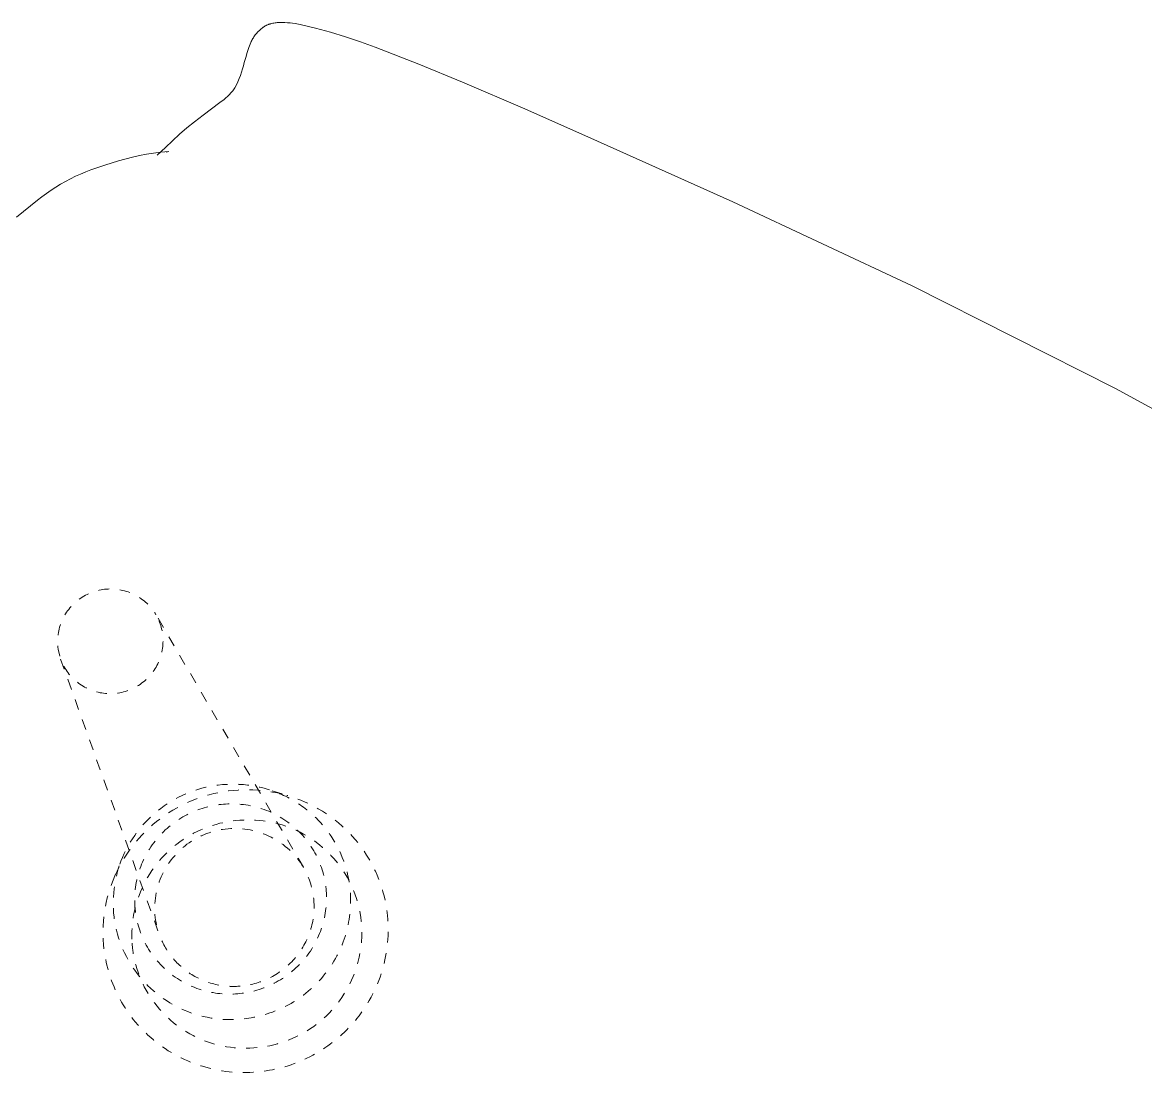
# Model space of a CAD drawing. Header units: millimetres. Extents: x 0 to 57242, y -59538 to 11130.
# Drawn here: x 24410.2 to 24620.3, y -22778.4 to -22582 of the extents above; entities that cross this region are included whole.
import ezdxf

# ---------------------------------------------------------------- set-up
doc = ezdxf.new("R2010")
doc.units = ezdxf.units.MM
doc.linetypes.add('IMPORT-Hidden', pattern=[4, 2, -2])
doc.layers.add('A-DETL-GENF', color=92, linetype='Continuous', lineweight=9)
doc.layers.add('G-IMPT', color=8, linetype='Continuous', lineweight=9)

# ---------------------------------------------------------------- blocks, each defined once
blk = doc.blocks.new('Rockworth_Furniture_GENIE LOUNGE CHAIR - 71-GEN01-CXX-932428-Level 0')
at = {"layer": 'G-IMPT', "flags": 128}
for points in [[(-284.43, -208.97), (-285.4, -209.1), (-286.37, -209.2), (-287.34, -209.27), (-288.32, -209.3), (-288.53, -209.3), (-288.74, -209.29), (-288.95, -209.27), (-289.16, -209.25), (-289.36, -209.22), (-289.57, -209.19), (-289.78, -209.15), (-289.98, -209.1), (-290.18, -209.04), (-290.38, -208.98), (-290.58, -208.91), (-291.22, -208.65), (-291.86, -208.31), (-291.93, -208.27), (-292.02, -208.2), (-292.13, -208.12), (-292.25, -208.03), (-292.38, -207.92), (-292.45, -207.86), (-292.52, -207.8), (-292.59, -207.74), (-292.66, -207.67), (-292.73, -207.6), (-292.8, -207.52), (-292.86, -207.45), (-292.92, -207.38), (-292.98, -207.31), (-293.04, -207.24), (-293.16, -207.08), (-293.27, -206.92), (-293.38, -206.75), (-293.49, -206.57), (-293.6, -206.39), (-293.7, -206.21), (-293.81, -205.98), (-293.92, -205.75), (-294.02, -205.54), (-294.11, -205.33), (-294.2, -205.11), (-294.28, -204.89), (-294.44, -204.44), (-294.58, -203.99), (-294.72, -203.52), (-294.85, -203.05), (-295.07, -202.1), (-295.55, -199.21), (-295.94, -196.31), (-296.25, -193.39), (-296.48, -190.47), (-296.62, -187.54), (-296.88, -178.76), (-296.96, -169.98), (-296.91, -157.29), (-296.72, -142.41), (-296.14, -114.68), (-294.75, -77.66), (-291.95, -35.11), (-289.83, -12.92)], [(-262.09, -217.2), (-264.05, -216.31), (-265.71, -215.6), (-267.34, -214.86), (-268.95, -214.07), (-270.55, -213.23), (-272.35, -212.22), (-275.73, -210.23), (-276.59, -209.76), (-276.98, -209.56), (-277.36, -209.38), (-278.68, -208.89), (-279.37, -208.75), (-280, -208.7), (-280.64, -208.67), (-281.27, -208.67), (-281.91, -208.69), (-282.54, -208.73), (-283.18, -208.79), (-283.81, -208.87), (-284.43, -208.97)], [(-241.16, -236.86), (-245.59, -234.49), (-246.52, -234), (-247.43, -233.47), (-248.32, -232.92), (-249.19, -232.33), (-250.05, -231.72), (-250.88, -231.08), (-251.69, -230.42), (-252.49, -229.73), (-253.25, -229.01), (-254, -228.27), (-254.72, -227.51), (-256.53, -225.49), (-258.28, -223.41), (-259.97, -221.28), (-260.74, -220.21), (-261.48, -219.11), (-262.18, -217.98), (-262.84, -216.83)]]:
    blk.add_lwpolyline(points, dxfattribs=at)
at = {"layer": 'G-IMPT', "linetype": 'IMPORT-Hidden', "flags": 128}
for points in [[(-134.93, -171.79), (-134.04, -171.79), (-133.16, -171.75), (-132.29, -171.69), (-131.41, -171.6), (-130.54, -171.48), (-129.67, -171.33), (-128.81, -171.15), (-127.95, -170.95), (-127.1, -170.71), (-126.26, -170.45), (-125.43, -170.16), (-124.61, -169.84), (-123.8, -169.49), (-123, -169.12), (-122.22, -168.72), (-121.45, -168.29), (-119.38, -166.97), (-118.91, -166.63), (-118.43, -166.27), (-117.97, -165.9), (-117.51, -165.51), (-117.05, -165.11), (-116.6, -164.7), (-116.15, -164.27), (-115.72, -163.83), (-115.29, -163.38), (-114.87, -162.91), (-114.45, -162.43), (-114.05, -161.94), (-113.65, -161.43), (-113.27, -160.91), (-112.9, -160.38), (-112.54, -159.83), (-112.19, -159.27), (-111.85, -158.71), (-111.53, -158.13), (-111.21, -157.54), (-110.92, -156.94), (-110.64, -156.33), (-110.37, -155.71), (-110.12, -155.08), (-109.88, -154.45), (-109.66, -153.8), (-109.46, -153.15), (-109.27, -152.5), (-109.1, -151.84), (-108.94, -151.17), (-108.81, -150.5), (-108.69, -149.82), (-108.59, -149.14), (-108.5, -148.46), (-108.44, -147.78), (-108.39, -147.1), (-108.36, -146.41), (-108.35, -145.73), (-108.35, -145.05), (-108.38, -144.37), (-108.42, -143.69), (-108.47, -143.01), (-108.55, -142.34), (-108.64, -141.67), (-108.74, -141.01), (-108.87, -140.35), (-109.01, -139.7), (-109.16, -139.06), (-109.33, -138.42), (-109.51, -137.79), (-109.71, -137.17), (-109.92, -136.56), (-110.15, -135.95), (-110.39, -135.36), (-110.64, -134.77), (-110.9, -134.2), (-111.17, -133.63), (-111.46, -133.08), (-111.75, -132.54), (-112.06, -132), (-112.37, -131.48), (-112.7, -130.97), (-113.03, -130.47), (-113.37, -129.99), (-113.72, -129.51), (-114.09, -129.04), (-114.46, -128.56), (-114.85, -128.1), (-115.26, -127.64), (-115.68, -127.18), (-116.11, -126.73), (-116.56, -126.29), (-117.02, -125.85), (-117.49, -125.43), (-117.98, -125.01), (-118.48, -124.6), (-118.99, -124.2), (-119.52, -123.81), (-120.06, -123.43), (-120.61, -123.06), (-121.17, -122.71), (-121.74, -122.36), (-122.33, -122.03), (-122.92, -121.71), (-123.53, -121.41), (-124.14, -121.12), (-124.76, -120.84), (-125.39, -120.59), (-126.03, -120.34), (-126.68, -120.11), (-127.33, -119.9), (-127.99, -119.7), (-128.66, -119.53), (-129.33, -119.36), (-130, -119.22), (-130.68, -119.09), (-131.36, -118.98), (-132.05, -118.89), (-132.73, -118.82), (-133.41, -118.76), (-134.1, -118.72), (-134.78, -118.7), (-135.47, -118.69), (-136.15, -118.71), (-136.83, -118.74), (-137.5, -118.79), (-138.18, -118.85), (-138.84, -118.94), (-139.5, -119.03), (-140.16, -119.15), (-140.81, -119.28), (-141.45, -119.42), (-142.09, -119.59), (-142.72, -119.76), (-143.34, -119.95), (-143.95, -120.16), (-144.55, -120.37), (-145.14, -120.6), (-145.73, -120.85), (-146.3, -121.1), (-146.86, -121.37), (-147.41, -121.64), (-147.95, -121.93), (-148.48, -122.23), (-149, -122.54), (-149.51, -122.86), (-150, -123.18), (-150.48, -123.51), (-151.12, -123.98), (-151.75, -124.47), (-152.36, -124.98), (-152.97, -125.52), (-153.57, -126.08), (-154.16, -126.67), (-154.73, -127.28), (-155.29, -127.92), (-155.84, -128.58), (-156.36, -129.26), (-156.87, -129.96), (-157.35, -130.69), (-157.82, -131.44), (-158.26, -132.21), (-158.67, -133), (-159.07, -133.81), (-159.43, -134.63), (-159.77, -135.47), (-160.08, -136.32), (-160.36, -137.19), (-160.62, -138.07), (-160.84, -138.96), (-161.03, -139.85), (-161.19, -140.76), (-161.32, -141.67), (-161.41, -142.58), (-161.48, -143.5), (-161.51, -144.41), (-161.51, -145.33), (-161.48, -146.24), (-161.42, -147.15), (-161.33, -148.05)], [(-168.24, -196.98), (-128.04, -159.87), (-127.82, -159.66), (-127.6, -159.45), (-127.39, -159.23), (-127.18, -159.01), (-126.98, -158.78), (-126.77, -158.55), (-126.58, -158.31), (-126.38, -158.06), (-126.2, -157.81), (-126.01, -157.56), (-125.83, -157.3), (-125.66, -157.03), (-125.49, -156.76), (-125.33, -156.49), (-125.17, -156.21), (-125.02, -155.93), (-124.87, -155.64), (-124.73, -155.35), (-124.6, -155.06), (-124.47, -154.76), (-124.35, -154.46), (-124.23, -154.16), (-124.13, -153.85), (-124.02, -153.54), (-123.93, -153.23), (-123.84, -152.92), (-123.76, -152.6), (-123.69, -152.29), (-123.62, -151.97), (-123.56, -151.65), (-123.51, -151.33), (-123.46, -151.01), (-123.42, -150.68), (-123.39, -150.36), (-123.37, -150.04), (-123.35, -149.71), (-123.34, -149.39), (-123.34, -149.07), (-123.34, -148.75), (-123.35, -148.43), (-123.37, -148.11), (-123.4, -147.79), (-123.43, -147.48), (-123.47, -147.16), (-123.51, -146.85), (-123.56, -146.54), (-123.62, -146.24), (-123.68, -145.93), (-123.75, -145.63), (-123.82, -145.33), (-123.91, -145.04), (-123.99, -144.74), (-124.08, -144.46), (-124.18, -144.17), (-124.28, -143.89), (-124.39, -143.61), (-124.5, -143.34), (-124.62, -143.07), (-124.74, -142.8), (-124.86, -142.54), (-124.99, -142.28), (-125.12, -142.03), (-125.26, -141.78), (-125.4, -141.54), (-125.57, -141.25), (-125.75, -140.97), (-125.93, -140.69), (-126.13, -140.41), (-126.33, -140.13), (-126.54, -139.86), (-126.76, -139.59), (-126.99, -139.32), (-127.22, -139.05), (-127.46, -138.79), (-127.71, -138.53), (-127.97, -138.28), (-128.24, -138.03), (-128.51, -137.79), (-128.79, -137.55), (-129.08, -137.32), (-129.37, -137.09), (-129.67, -136.87), (-129.98, -136.65), (-130.3, -136.45), (-130.62, -136.25), (-130.94, -136.05), (-131.28, -135.87), (-131.62, -135.69), (-131.96, -135.52), (-132.31, -135.36), (-132.66, -135.21), (-133.02, -135.07), (-133.38, -134.94), (-133.75, -134.81), (-134.11, -134.7), (-134.48, -134.59), (-134.86, -134.5), (-135.23, -134.41), (-135.61, -134.33), (-135.99, -134.27), (-136.37, -134.21), (-136.75, -134.16), (-137.13, -134.13), (-137.51, -134.1), (-137.89, -134.08), (-138.27, -134.07), (-138.65, -134.08), (-139.02, -134.09), (-139.4, -134.11), (-139.77, -134.14), (-140.14, -134.18), (-140.5, -134.23), (-140.87, -134.28), (-141.23, -134.35), (-141.58, -134.42), (-141.93, -134.5), (-142.28, -134.59), (-142.62, -134.69), (-142.96, -134.8), (-143.29, -134.91), (-143.62, -135.03), (-143.94, -135.15), (-144.25, -135.29), (-144.56, -135.43), (-144.87, -135.57), (-145.17, -135.72), (-145.46, -135.88), (-145.74, -136.04), (-146.04, -136.21), (-146.34, -136.4), (-146.64, -136.6), (-146.93, -136.8), (-147.23, -137.01), (-147.51, -137.24), (-147.8, -137.47), (-148.08, -137.71), (-148.36, -137.96), (-148.63, -138.22), (-148.9, -138.48), (-149.16, -138.76), (-149.42, -139.05), (-149.67, -139.34), (-149.91, -139.64), (-150.15, -139.95), (-182.86, -183.8), (-182.67, -183.55), (-182.47, -183.31), (-182.26, -183.07), (-182.04, -182.84), (-181.81, -182.61), (-181.58, -182.4), (-181.34, -182.19), (-181.09, -181.99), (-180.84, -181.79), (-180.58, -181.61), (-180.32, -181.43), (-180.05, -181.27), (-179.77, -181.11), (-179.49, -180.96), (-179.18, -180.81), (-178.87, -180.67), (-178.55, -180.55), (-178.23, -180.43), (-177.91, -180.33), (-177.58, -180.23), (-177.25, -180.15), (-176.91, -180.08), (-176.58, -180.02), (-176.24, -179.97), (-175.9, -179.94), (-175.56, -179.91), (-175.22, -179.9), (-174.88, -179.9), (-174.53, -179.91), (-174.19, -179.94), (-173.85, -179.97), (-173.52, -180.02), (-173.18, -180.08), (-172.85, -180.15), (-172.51, -180.23), (-172.18, -180.32), (-171.86, -180.42), (-171.54, -180.54), (-171.22, -180.66), (-170.91, -180.8), (-170.6, -180.95), (-170.3, -181.11), (-170, -181.28), (-169.71, -181.45), (-169.42, -181.64), (-169.15, -181.84), (-168.88, -182.05), (-168.61, -182.27), (-168.36, -182.49), (-168.11, -182.73), (-167.87, -182.97), (-167.64, -183.22), (-167.41, -183.48), (-167.2, -183.75), (-167, -184.02), (-166.8, -184.3), (-166.62, -184.59), (-166.44, -184.88), (-166.28, -185.18), (-166.12, -185.48), (-165.98, -185.79), (-165.85, -186.11), (-165.73, -186.43), (-165.62, -186.75), (-165.52, -187.08), (-165.43, -187.41), (-165.35, -187.74), (-165.29, -188.08), (-165.23, -188.41), (-165.19, -188.75), (-165.16, -189.09), (-165.14, -189.43), (-165.14, -189.77), (-165.14, -190.12), (-165.16, -190.46), (-165.19, -190.8), (-165.23, -191.14), (-165.28, -191.47), (-165.34, -191.81), (-165.42, -192.14), (-165.5, -192.47), (-165.6, -192.8), (-165.71, -193.12), (-165.83, -193.44), (-165.96, -193.76), (-166.1, -194.07), (-166.26, -194.37), (-166.42, -194.67), (-166.59, -194.97), (-166.78, -195.26), (-166.97, -195.54), (-167.17, -195.81), (-167.39, -196.08), (-167.61, -196.34), (-168.24, -196.98), (-169.8, -198.15), (-170.1, -198.32), (-170.4, -198.48), (-170.71, -198.63), (-171.03, -198.77), (-171.34, -198.9), (-171.67, -199.02), (-171.99, -199.12), (-172.32, -199.22), (-172.66, -199.3), (-172.99, -199.37), (-173.33, -199.43), (-173.67, -199.48), (-174.01, -199.51), (-174.36, -199.54), (-174.7, -199.55), (-175.04, -199.55), (-175.38, -199.54), (-175.73, -199.51), (-176.07, -199.48), (-176.41, -199.43), (-176.75, -199.37), (-177.08, -199.3), (-177.42, -199.22), (-177.75, -199.12), (-178.07, -199.02), (-178.4, -198.9), (-178.72, -198.77), (-179.03, -198.63), (-179.34, -198.48), (-179.64, -198.32), (-179.94, -198.15), (-180.23, -197.97), (-180.52, -197.78), (-180.8, -197.58), (-181.07, -197.37), (-181.33, -197.15), (-181.59, -196.92), (-181.84, -196.69), (-182.08, -196.44), (-182.31, -196.19), (-182.53, -195.92), (-182.74, -195.65), (-182.95, -195.38), (-183.14, -195.09), (-183.32, -194.8), (-183.5, -194.51), (-183.66, -194.21), (-183.81, -193.9), (-183.95, -193.59), (-184.09, -193.27), (-184.21, -192.95), (-184.31, -192.62), (-184.41, -192.29), (-184.5, -191.96), (-184.57, -191.62), (-184.64, -191.29), (-184.69, -190.95), (-184.73, -190.61), (-184.75, -190.26), (-184.77, -189.92), (-184.77, -189.58), (-184.76, -189.23), (-184.74, -188.89), (-184.71, -188.55), (-184.67, -188.21), (-184.61, -187.87), (-184.54, -187.53), (-184.46, -187.2), (-184.37, -186.87), (-184.27, -186.54), (-184.16, -186.22), (-184.03, -185.9), (-183.9, -185.58), (-183.75, -185.27), (-183.59, -184.97), (-183.43, -184.67), (-183.25, -184.37), (-183.06, -184.08), (-182.86, -183.8)], [(-150.15, -139.95), (-150.45, -140.38), (-150.74, -140.81), (-151, -141.26), (-151.26, -141.72), (-151.49, -142.18), (-151.71, -142.65), (-151.92, -143.13), (-152.11, -143.62), (-152.28, -144.11), (-152.43, -144.61), (-152.56, -145.11), (-152.68, -145.62), (-152.78, -146.13), (-152.86, -146.65), (-152.93, -147.17), (-152.97, -147.69), (-153, -148.21), (-153.01, -148.73), (-153, -149.25), (-152.98, -149.77), (-152.93, -150.29), (-152.87, -150.81), (-152.79, -151.32), (-152.69, -151.83), (-152.58, -152.34), (-152.44, -152.85), (-152.29, -153.34), (-152.12, -153.84), (-151.94, -154.32), (-151.74, -154.81), (-151.52, -155.28), (-151.28, -155.74), (-151.03, -156.2), (-150.76, -156.65), (-150.48, -157.09), (-150.18, -157.51), (-149.87, -157.93), (-149.55, -158.34), (-149.21, -158.73), (-148.85, -159.12), (-148.48, -159.49), (-148.1, -159.84), (-147.71, -160.19), (-147.31, -160.52), (-146.89, -160.83), (-146.47, -161.13), (-146.03, -161.42), (-145.59, -161.69), (-145.13, -161.95), (-144.67, -162.18), (-144.2, -162.41), (-143.72, -162.61), (-143.23, -162.8), (-142.74, -162.97), (-142.24, -163.13), (-141.74, -163.27), (-141.23, -163.39), (-140.72, -163.49), (-140.21, -163.58), (-139.69, -163.64), (-139.17, -163.69), (-138.65, -163.72), (-138.13, -163.73), (-137.61, -163.73), (-137.09, -163.7), (-136.57, -163.66), (-136.05, -163.6), (-135.54, -163.52), (-135.02, -163.43), (-134.51, -163.31), (-134.01, -163.18), (-133.51, -163.03), (-133.02, -162.87), (-132.53, -162.68), (-132.05, -162.48), (-131.57, -162.27), (-131.11, -162.04), (-130.65, -161.79), (-130.25, -161.55), (-129.86, -161.3), (-129.48, -161.03), (-129.1, -160.76), (-128.74, -160.47), (-128.38, -160.17), (-128.04, -159.87)], [(-161.05, -150.96), (-161.33, -148.05), (-161.2, -148.96), (-161.04, -149.87), (-160.86, -150.77), (-160.64, -151.67), (-160.39, -152.56), (-160.11, -153.44), (-159.8, -154.3), (-159.46, -155.16), (-159.09, -156.01), (-158.69, -156.84), (-158.26, -157.66), (-157.81, -158.46), (-157.33, -159.25), (-156.82, -160.02), (-156.29, -160.77), (-155.73, -161.51), (-155.15, -162.22), (-154.54, -162.92), (-153.91, -163.59), (-153.26, -164.24), (-152.58, -164.87), (-151.88, -165.47), (-151.17, -166.06), (-150.43, -166.61), (-149.68, -167.14), (-148.9, -167.65), (-148.11, -168.12), (-147.31, -168.58), (-146.49, -169), (-145.66, -169.39), (-144.81, -169.76), (-143.95, -170.09), (-143.08, -170.4), (-142.2, -170.68), (-141.31, -170.93), (-140.41, -171.14), (-139.51, -171.33), (-138.6, -171.48), (-137.69, -171.61), (-136.77, -171.7), (-135.85, -171.76), (-134.93, -171.79), (-137.85, -171.82)], [(-262.84, -216.83), (-263.24, -216.1), (-263.56, -215.47), (-263.01, -216.31), (-262.2, -217.12)]]:
    blk.add_lwpolyline(points, dxfattribs=at)
for points in [[(-124.57, -163.93), (-123.62, -163.41), (-123.5, -163.34), (-122.88, -162.96), (-122.27, -162.56), (-121.67, -162.13), (-121.09, -161.69), (-120.53, -161.23), (-119.98, -160.74), (-119.45, -160.24), (-118.93, -159.72), (-118.44, -159.18), (-117.96, -158.63), (-117.5, -158.06), (-117.06, -157.47), (-116.64, -156.87), (-116.25, -156.26), (-115.87, -155.63), (-115.52, -154.99), (-115.19, -154.34), (-114.88, -153.68), (-114.59, -153), (-114.33, -152.32), (-114.09, -151.63), (-113.88, -150.93), (-113.68, -150.22), (-113.52, -149.51), (-113.38, -148.79), (-113.26, -148.07), (-113.17, -147.34), (-113.1, -146.62), (-113.06, -145.89), (-113.04, -145.15), (-113.05, -144.42), (-113.09, -143.69), (-113.15, -142.96), (-113.23, -142.24), (-113.34, -141.51), (-113.48, -140.79), (-113.63, -140.08), (-113.82, -139.37), (-114.03, -138.67), (-114.26, -137.98), (-114.51, -137.29), (-114.79, -136.61), (-115.09, -135.95), (-115.42, -135.29), (-115.77, -134.63), (-116.15, -133.97), (-116.54, -133.33), (-116.96, -132.7), (-117.4, -132.09), (-117.87, -131.5), (-118.35, -130.92), (-118.85, -130.35), (-119.38, -129.81), (-119.92, -129.28), (-120.47, -128.78), (-121.05, -128.29), (-121.64, -127.82), (-122.25, -127.38), (-122.88, -126.95), (-123.51, -126.55), (-124.17, -126.17), (-124.83, -125.81), (-125.51, -125.48), (-126.19, -125.17), (-126.89, -124.88), (-127.6, -124.62), (-128.32, -124.39), (-129.04, -124.17), (-129.77, -123.99), (-130.51, -123.83), (-131.25, -123.69), (-132, -123.58), (-132.75, -123.5), (-133.5, -123.44), (-134.25, -123.41), (-135.01, -123.41), (-135.76, -123.43), (-136.51, -123.48), (-137.27, -123.55), (-138.01, -123.66), (-138.76, -123.78), (-139.5, -123.93), (-140.23, -124.11), (-140.96, -124.32), (-141.67, -124.54), (-142.38, -124.8), (-143.09, -125.08), (-143.78, -125.38), (-144.46, -125.7), (-145.1, -126.05), (-145.73, -126.41), (-146.34, -126.8), (-146.94, -127.2), (-147.53, -127.63), (-148.1, -128.08), (-148.66, -128.54), (-149.2, -129.03), (-149.72, -129.53), (-150.23, -130.05), (-150.72, -130.59), (-151.19, -131.14), (-151.64, -131.71), (-152.07, -132.3), (-152.48, -132.9), (-152.87, -133.51), (-153.24, -134.13), (-153.58, -134.77), (-153.91, -135.42), (-154.21, -136.08), (-154.49, -136.75), (-154.75, -137.43), (-154.98, -138.12), (-155.19, -138.82), (-155.37, -139.52), (-155.53, -140.23), (-155.67, -140.94), (-155.78, -141.66), (-155.87, -142.38), (-155.93, -143.1), (-155.97, -143.83), (-155.99, -144.55), (-155.97, -145.28), (-155.94, -146), (-155.88, -146.73), (-155.79, -147.45), (-155.68, -148.17), (-155.55, -148.88), (-155.39, -149.59), (-155.2, -150.29), (-155, -150.99), (-154.76, -151.67), (-154.51, -152.35), (-154.23, -153.03), (-153.93, -153.69), (-153.61, -154.34), (-153.26, -155), (-152.88, -155.66), (-152.48, -156.3), (-152.06, -156.93), (-151.62, -157.54), (-151.16, -158.13), (-150.68, -158.71), (-150.17, -159.28), (-149.65, -159.82), (-149.11, -160.35), (-148.55, -160.85), (-147.98, -161.34), (-147.38, -161.81), (-146.78, -162.25), (-146.15, -162.68), (-145.51, -163.08), (-144.86, -163.46), (-144.2, -163.82), (-143.52, -164.15), (-142.83, -164.46), (-142.14, -164.75), (-141.43, -165.01), (-140.71, -165.24), (-139.99, -165.46), (-139.26, -165.64), (-138.52, -165.8), (-137.78, -165.94), (-137.03, -166.05), (-136.28, -166.13), (-135.53, -166.19), (-134.77, -166.22), (-134.02, -166.22), (-133.27, -166.2), (-132.51, -166.15), (-131.76, -166.08), (-131.01, -165.97), (-130.27, -165.85), (-129.53, -165.7), (-128.8, -165.52), (-128.07, -165.31), (-127.35, -165.09), (-126.64, -164.83), (-125.94, -164.55), (-125.25, -164.25)], [(-137.85, -171.82), (-138.64, -171.83), (-139.42, -171.82), (-140.2, -171.78), (-140.98, -171.71), (-141.76, -171.62), (-142.54, -171.49), (-143.3, -171.34), (-144.07, -171.17), (-144.83, -170.97), (-145.57, -170.74), (-146.32, -170.48), (-147.05, -170.2), (-147.77, -169.9), (-148.48, -169.57), (-149.18, -169.21), (-149.86, -168.83), (-150.54, -168.43), (-151.19, -168), (-151.84, -167.55), (-152.46, -167.08), (-153.07, -166.59), (-153.66, -166.07), (-154.24, -165.54), (-154.79, -164.99), (-155.33, -164.41), (-155.84, -163.82), (-156.33, -163.21), (-156.81, -162.59), (-157.26, -161.95), (-157.68, -161.29), (-158.09, -160.62), (-158.47, -159.93), (-158.82, -159.23), (-159.16, -158.52), (-159.46, -157.8), (-159.74, -157.07), (-160, -156.33), (-160.23, -155.58), (-160.43, -154.83), (-160.61, -154.06), (-160.76, -153.29), (-160.88, -152.52), (-160.98, -151.74), (-161.05, -150.96), (-161.07, -150.57), (-161.09, -150.18), (-161.1, -149.79), (-161.1, -149.4), (-161.1, -149.01), (-161.08, -148.62), (-161.07, -148.22), (-161.04, -147.83), (-161.01, -147.44), (-160.97, -147.04), (-160.92, -146.65), (-160.87, -146.26), (-160.81, -145.87), (-160.74, -145.48), (-160.66, -145.09), (-160.58, -144.7), (-160.49, -144.31), (-160.39, -143.93), (-160.29, -143.54), (-160.18, -143.16), (-160.06, -142.79), (-159.94, -142.41), (-159.81, -142.04), (-159.67, -141.66), (-159.53, -141.3), (-159.38, -140.93), (-159.22, -140.57), (-159.06, -140.21), (-158.89, -139.86), (-158.72, -139.51), (-158.53, -139.16), (-158.35, -138.82), (-158.16, -138.48), (-157.96, -138.15), (-157.75, -137.82), (-157.55, -137.49), (-157.33, -137.17), (-157.11, -136.85), (-156.89, -136.54), (-156.66, -136.24), (-156.43, -135.94), (-156.19, -135.64), (-155.71, -135.07), (-155.2, -134.51), (-154.69, -133.98), (-154.16, -133.47), (-153.62, -132.99), (-153.07, -132.52), (-152.51, -132.08), (-151.94, -131.67), (-151.36, -131.27), (-150.78, -130.9), (-150.2, -130.55), (-149.77, -130.32), (-149.34, -130.08), (-148.89, -129.86), (-148.44, -129.65), (-147.98, -129.44), (-147.51, -129.24), (-147.03, -129.06), (-146.54, -128.88), (-146.05, -128.71), (-145.54, -128.56), (-145.03, -128.41), (-144.52, -128.28), (-143.99, -128.16), (-143.47, -128.05), (-142.93, -127.95), (-142.39, -127.86), (-141.85, -127.79), (-141.3, -127.74), (-140.74, -127.69), (-140.19, -127.66), (-139.63, -127.64), (-139.06, -127.64), (-138.5, -127.65), (-137.93, -127.68), (-137.37, -127.72), (-136.8, -127.78), (-136.23, -127.85), (-135.67, -127.93), (-135.1, -128.03), (-134.54, -128.15), (-133.98, -128.28), (-133.43, -128.42), (-132.87, -128.58), (-132.33, -128.75), (-131.78, -128.93), (-131.24, -129.13), (-130.71, -129.35), (-130.19, -129.57), (-129.67, -129.81), (-129.16, -130.06), (-128.65, -130.33), (-128.16, -130.6), (-127.67, -130.89), (-127.19, -131.19), (-126.72, -131.5), (-126.26, -131.81), (-125.81, -132.14), (-125.38, -132.48), (-124.95, -132.83), (-124.53, -133.18), (-124.12, -133.55), (-123.73, -133.92), (-123.35, -134.3), (-122.97, -134.68), (-122.61, -135.07), (-122.27, -135.47), (-121.93, -135.87), (-121.6, -136.27), (-121.29, -136.68), (-120.99, -137.09), (-120.7, -137.51), (-120.42, -137.93), (-120.16, -138.35), (-119.91, -138.77), (-119.59, -139.34), (-119.28, -139.92), (-118.95, -140.59), (-118.63, -141.28), (-118.35, -141.97), (-118.08, -142.68), (-117.85, -143.39), (-117.63, -144.11), (-117.44, -144.84), (-117.28, -145.58), (-117.14, -146.32), (-117.03, -147.06), (-116.94, -147.81), (-116.88, -148.56), (-116.84, -149.31), (-116.83, -150.06), (-116.85, -150.81), (-116.89, -151.56), (-116.96, -152.31), (-117.05, -153.06), (-117.17, -153.8), (-117.31, -154.54), (-117.48, -155.27), (-117.68, -156), (-117.9, -156.72), (-118.14, -157.43), (-118.41, -158.14), (-118.7, -158.83), (-119.02, -159.51), (-119.36, -160.18), (-119.72, -160.84), (-120.1, -161.49), (-120.51, -162.12), (-120.94, -162.74), (-121.39, -163.35), (-121.86, -163.93), (-122.35, -164.51), (-122.85, -165.06), (-123.38, -165.6), (-123.93, -166.11), (-124.49, -166.61), (-125.07, -167.09), (-125.67, -167.55), (-126.28, -167.99), (-126.9, -168.41), (-127.54, -168.8), (-127.75, -168.92), (-128.41, -169.29), (-129.09, -169.63), (-129.78, -169.95), (-130.48, -170.25), (-131.18, -170.52), (-131.9, -170.76), (-132.63, -170.99), (-133.36, -171.18), (-134.1, -171.35), (-134.84, -171.5), (-135.59, -171.62), (-136.34, -171.71), (-137.1, -171.78)], [(-130.3, -165.68), (-130.64, -165.88), (-131, -166.06), (-131.35, -166.24), (-131.72, -166.42), (-132.09, -166.58), (-132.47, -166.74), (-132.86, -166.89), (-133.25, -167.04), (-133.65, -167.17), (-134.06, -167.3), (-134.47, -167.41), (-134.89, -167.52), (-135.31, -167.62), (-135.74, -167.71), (-136.17, -167.79), (-136.61, -167.86), (-137.05, -167.91), (-137.49, -167.96), (-137.94, -168), (-138.39, -168.02), (-138.84, -168.03), (-139.3, -168.04), (-139.75, -168.03), (-140.21, -168), (-140.67, -167.97), (-141.12, -167.93), (-141.58, -167.87), (-142.04, -167.8), (-142.5, -167.72), (-142.95, -167.63), (-143.4, -167.52), (-143.85, -167.41), (-144.3, -167.28), (-144.74, -167.14), (-145.18, -166.99), (-145.61, -166.83), (-146.04, -166.66), (-146.47, -166.48), (-146.89, -166.28), (-147.3, -166.08), (-147.71, -165.87), (-148.11, -165.64), (-148.5, -165.41), (-148.89, -165.17), (-149.27, -164.92), (-149.64, -164.66), (-150, -164.4), (-150.36, -164.13), (-150.7, -163.85), (-151.04, -163.56), (-151.37, -163.26), (-151.69, -162.96), (-152, -162.66), (-152.3, -162.35), (-152.59, -162.03), (-152.87, -161.71), (-153.14, -161.39), (-153.4, -161.06), (-153.66, -160.73), (-153.9, -160.4), (-154.13, -160.06), (-154.36, -159.72), (-154.57, -159.38), (-154.78, -159.04), (-154.97, -158.7), (-155.16, -158.34), (-155.35, -157.98), (-155.53, -157.61), (-155.7, -157.24), (-155.86, -156.86), (-156.02, -156.47), (-156.17, -156.07), (-156.31, -155.67), (-156.44, -155.27), (-156.56, -154.85), (-156.68, -154.43), (-156.78, -154.01), (-156.87, -153.58), (-156.96, -153.15), (-157.03, -152.71), (-157.1, -152.27), (-157.15, -151.83), (-157.19, -151.38), (-157.22, -150.93), (-157.24, -150.48), (-157.25, -150.03), (-157.24, -149.57), (-157.23, -149.12), (-157.2, -148.66), (-157.16, -148.2), (-157.11, -147.75), (-157.05, -147.29), (-156.97, -146.84), (-156.88, -146.38), (-156.79, -145.93), (-156.68, -145.49), (-156.55, -145.04), (-156.42, -144.6), (-156.28, -144.16), (-156.12, -143.73), (-155.95, -143.3), (-155.78, -142.88), (-155.59, -142.47), (-155.39, -142.06), (-155.18, -141.65), (-154.96, -141.25), (-154.74, -140.86), (-154.5, -140.48), (-154.26, -140.11), (-154, -139.74), (-153.74, -139.38), (-153.47, -139.03), (-153.2, -138.69), (-152.91, -138.36), (-152.62, -138.03), (-152.33, -137.72), (-152.03, -137.41), (-151.72, -137.12), (-151.41, -136.83), (-151.09, -136.55), (-150.77, -136.28), (-150.44, -136.03), (-150.12, -135.78), (-149.79, -135.54), (-149.45, -135.31), (-149.12, -135.09), (-148.78, -134.88), (-148.44, -134.68), (-148.09, -134.49), (-147.74, -134.3), (-147.38, -134.12), (-147.02, -133.95), (-146.64, -133.78), (-146.26, -133.62), (-145.88, -133.47), (-145.48, -133.33), (-145.08, -133.19), (-144.68, -133.07), (-144.27, -132.95), (-143.85, -132.84), (-143.43, -132.74), (-143, -132.66), (-142.57, -132.58), (-142.13, -132.51), (-141.69, -132.45), (-141.25, -132.4), (-140.8, -132.37), (-140.35, -132.34), (-139.9, -132.33), (-139.44, -132.33), (-138.99, -132.34), (-138.53, -132.36), (-138.07, -132.39), (-137.61, -132.44), (-137.16, -132.5), (-136.7, -132.56), (-136.24, -132.64), (-135.79, -132.74), (-135.34, -132.84), (-134.89, -132.96), (-134.44, -133.08), (-134, -133.22), (-133.56, -133.37), (-133.12, -133.53), (-132.69, -133.71), (-132.27, -133.89), (-131.85, -134.08), (-131.44, -134.29), (-131.03, -134.5), (-130.63, -134.72), (-130.23, -134.95), (-129.85, -135.19), (-129.47, -135.44), (-129.1, -135.7), (-128.74, -135.97), (-128.38, -136.24), (-128.04, -136.52), (-127.7, -136.81), (-127.37, -137.1), (-127.05, -137.4), (-126.74, -137.71), (-126.44, -138.02), (-126.15, -138.33), (-125.87, -138.65), (-125.6, -138.97), (-125.33, -139.3), (-125.08, -139.63), (-124.84, -139.97), (-124.61, -140.3), (-124.38, -140.64), (-124.17, -140.98), (-123.96, -141.32), (-123.76, -141.67), (-123.57, -142.02), (-123.39, -142.38), (-123.21, -142.75), (-123.04, -143.13), (-122.87, -143.51), (-122.72, -143.9), (-122.57, -144.29), (-122.43, -144.69), (-122.3, -145.1), (-122.17, -145.51), (-122.06, -145.93), (-121.96, -146.35), (-121.86, -146.78), (-121.78, -147.21), (-121.71, -147.65), (-121.64, -148.09), (-121.59, -148.54), (-121.55, -148.98), (-121.52, -149.43), (-121.5, -149.88), (-121.49, -150.34), (-121.49, -150.79), (-121.51, -151.25), (-121.54, -151.71), (-121.58, -152.16), (-121.63, -152.62), (-121.69, -153.07), (-121.77, -153.53), (-121.85, -153.98), (-121.95, -154.43), (-122.06, -154.88), (-122.18, -155.32), (-122.32, -155.76), (-122.46, -156.2), (-122.62, -156.63), (-122.78, -157.06), (-122.96, -157.48), (-123.15, -157.9), (-123.35, -158.31), (-123.56, -158.71), (-123.77, -159.11), (-124, -159.5), (-124.24, -159.88), (-124.48, -160.26), (-124.74, -160.62), (-125, -160.98), (-125.27, -161.33), (-125.54, -161.68), (-125.83, -162.01), (-126.11, -162.33), (-126.41, -162.65), (-126.71, -162.95), (-127.02, -163.25), (-127.33, -163.54), (-127.65, -163.81), (-127.97, -164.08), (-128.29, -164.34), (-128.62, -164.59), (-128.95, -164.82), (-129.29, -165.05), (-129.62, -165.27), (-129.96, -165.48)]]:
    blk.add_lwpolyline(points, close=True, dxfattribs=at)

msp = doc.modelspace()

# ---------------------------------------------------------------- block references
at = {"layer": 'A-DETL-GENF', "rotation": 246.9999999999997}
msp.add_blockref('Rockworth_Furniture_GENIE LOUNGE CHAIR - 71-GEN01-CXX-932428-Level 0', (24532.96, -22932.93), dxfattribs=at)

doc.saveas('drawing.dxf')
